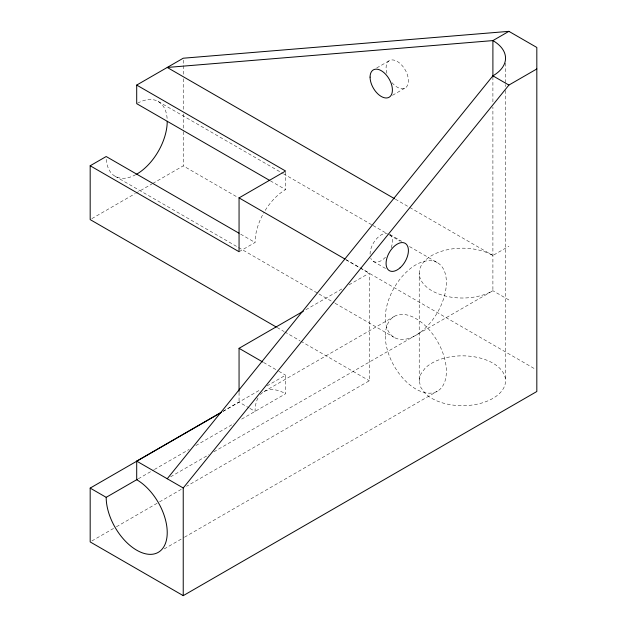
<?xml version="1.0" encoding="UTF-8"?>
<svg xmlns="http://www.w3.org/2000/svg" width="627" height="627" viewBox="0 0 627 627"><rect width="100%" height="100%" fill="white"/><g stroke="black" fill="none" stroke-linecap="round" stroke-linejoin="round"><path stroke-width="0.47" stroke-dasharray="3.13 2.35" d="M419.22 380.761L420.686 374.311L425.004 368.3A43.161 24.923 0 0 1 490.126 361.669A43.161 24.923 0 0 1 490.126 399.854A43.161 24.923 0 0 1 425.004 393.223L420.686 387.212L419.22 380.761L419.22 273.106M91.871 218.619L135.017 193.712M135.855 193.226L151.93 183.946M152.776 183.452L183.233 165.873L238.346 197.693M376.717 67.951L389.351 60.654M392.502 95.296L405.144 88.007M239.059 251.725L255.064 242.484A43.161 24.923 -60 0 1 264.006 212.404M305.89 309.73L342.264 288.733M349.027 284.823L369.327 273.106L369.327 380.761L186.611 486.254M222.985 411.312L260.205 389.822M266.977 385.918L285.583 375.173L285.583 393.764L239.835 420.176M508.905 299.965L492.9 290.724A43.161 24.923 0 0 1 431.862 290.724A43.161 24.923 0 0 1 431.862 255.479A43.161 24.923 0 0 1 492.9 255.479L508.905 246.239M222.985 411.422L239.059 402.142L249.17 407.981M264.006 391.624L394.273 316.416M138.332 478.777L153.623 469.952M154.399 469.498L189.15 449.434M195.851 445.57L233.918 423.593M170.615 476.794L208.783 454.755M213.87 451.816L492.9 290.724L492.9 107.013M91.871 540.952L115.556 527.276M116.403 526.79L158.702 502.368M159.548 501.882L181.54 489.185M164.211 548.923L183.664 537.684M184.51 537.198L437.434 391.17M395.371 199.174L408.937 207.004M409.784 207.498L492.9 255.479M389.978 234.553L401.774 241.364M158.286 101.527L282.636 173.318M283.482 173.804L372.305 225.085M373.143 225.571L388.372 234.365M389.218 234.851L400.214 241.199M409.525 246.576L437.434 262.689A43.161 24.923 -60 0 1 423.758 329.551A43.161 24.923 -60 0 1 386.373 307.967A43.161 24.923 -60 0 1 437.434 262.689M270.362 180.827L285.583 189.62A43.161 24.923 -60 0 0 264.962 210.79M373.347 261.42L385.981 268.717M345.642 259.429L369.327 273.106M346.033 259.868L359.6 267.698M360.447 268.191L535.121 369.037M240.682 234.177L255.064 242.484M115.125 176.281L318.14 293.499M318.986 293.985L334.215 302.778M335.061 303.264L394.273 337.451M277.126 327.529L283.89 331.432M284.736 331.926L299.965 340.712M300.811 341.206L369.327 380.761M263.591 362.477L277.973 370.776M278.819 371.27L285.583 375.173M250.008 408.467L255.064 411.383A43.161 24.923 60 0 1 258.214 397.604M505.542 63.1L505.542 83.626M505.542 84.598L505.542 86.557M505.542 90.468L505.542 380.761M492.9 76.807L492.9 103.181M285.583 172.01L285.583 189.62M239.059 392.353L239.059 402.142M183.233 60.168L183.233 74.856M183.233 78.767L183.233 110.086M183.233 114.004L183.233 130.643M183.233 131.615L183.233 165.873M389.79 234.514A15.793 9.115 -60 0 1 390.911 248.605M385.511 257.188A15.793 9.115 -60 0 1 370.745 258.206M370.071 254.194A15.793 9.115 -60 0 1 386.82 233.354M386.93 73.304A15.793 9.115 60 0 1 396.272 60.921A15.793 9.115 60 0 1 408.146 83.415A15.793 9.115 60 0 1 391.663 82.27M137.587 103.173A43.161 24.923 -60 0 1 167.213 120.274M135.824 174.643A43.161 24.923 -60 0 1 106.237 158.537M260.362 394.595A43.161 24.923 60 0 1 285.583 393.764M385.339 336.174A43.161 24.923 60 0 0 431.117 393.121A43.161 24.923 60 0 0 431.117 332.083A43.161 24.923 60 0 0 385.339 336.174"/><path stroke-width="0.94" d="M167.229 478.746L492.9 75.836A43.161 24.923 0 0 0 492.9 40.59L508.905 31.35L536.822 47.464L536.822 391.507L183.233 595.65L90.178 541.932L90.178 488.096L221.3 412.401M183.233 595.65L183.233 487.986L508.905 85.068L536.822 68.954M269.516 180.341L136.702 103.667L136.702 85.076L183.233 58.217L508.905 31.35M276.28 327.043L90.178 219.599L90.178 165.763L106.182 156.523L238.989 233.205M90.178 165.763L239.059 251.725L239.059 197.889L285.583 171.03L136.702 85.076M239.059 391.373L239.059 348.314L303.35 311.196M90.178 488.096L106.182 497.336A43.161 24.923 60 0 0 136.702 550.2A43.161 24.923 60 0 0 167.229 532.582A43.161 24.923 60 0 0 136.702 479.718L136.702 461.127L221.3 412.292M106.182 497.336L137.485 479.271M492.9 75.836L508.905 85.068M394.516 198.681L167.229 67.457L492.9 40.59L492.9 76.729M239.059 197.889L344.795 258.935M239.059 348.314L262.744 361.991M136.702 461.127L183.233 487.986M167.229 121.285A43.161 24.923 -60 0 1 136.702 174.149M400.136 267.768A15.793 9.115 -60 0 0 405.144 243.307A15.793 9.115 -60 0 0 386.459 259.876A15.793 9.115 -60 0 0 400.136 267.768M370.071 77.121A15.793 9.115 60 0 0 386.82 97.961A15.793 9.115 60 0 0 386.82 75.624A15.793 9.115 60 0 0 370.071 77.121"/></g></svg>
